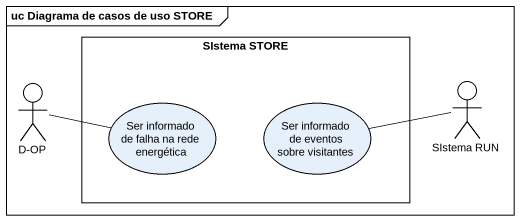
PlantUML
@startuml
mainframe uc Diagrama de casos de uso STORE
rectangle "SIstema STORE" as SIstema_STORE {
  usecase "Ser informado de falha na rede energética" as Ser_informado_de_falha_na
  usecase "Ser informado de eventos sobre visitantes" as Ser_informado_de_eventos
}
actor "D-OP" as D_OP
actor "SIstema RUN" as SIstema_RUN
D_OP -right- Ser_informado_de_falha_na
SIstema_RUN -left- Ser_informado_de_eventos
@enduml
